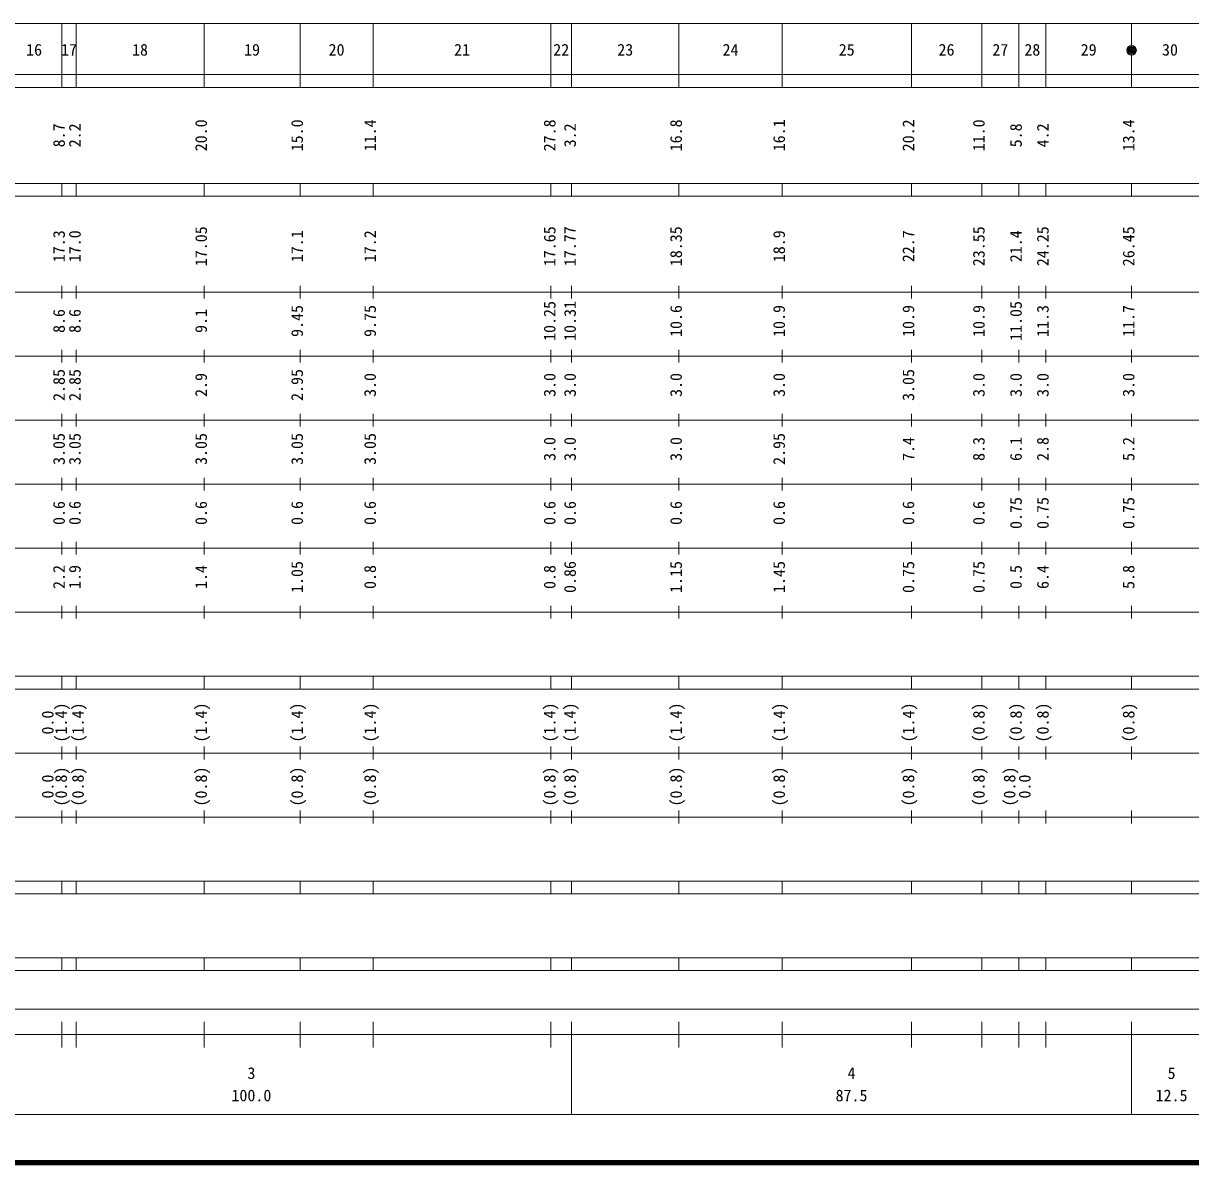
# Model space of a CAD drawing. Units: millimetres on the paper, enlarged 1000 times. Extents: x 40000 to 680000, y 20000 to 380000.
# Drawn here: x 282372 to 464733, y 20000 to 198000 of the extents above; entities that cross this region are included whole.
import ezdxf
from ezdxf.enums import TextEntityAlignment as Align

# ---------------------------------------------------------------- set-up
doc = ezdxf.new("R2010")
doc.units = ezdxf.units.MM
doc.header["$LTSCALE"] = 1000
doc.header["$PDMODE"] = 32
doc.header["$PDSIZE"] = 500
doc.layers.add('M-TTL', color=2, linetype='Continuous', lineweight=140)
doc.layers.add('M-TTL-BAND', color=7, linetype='Continuous', lineweight=13)
doc.styles.add('ＭＳ ゴシック', font='')
doc.styles.get('ＭＳ ゴシック').set_extended_font_data('MS Gothic')

msp = doc.modelspace()

# ---------------------------------------------------------------- linework, layer by layer
at = {"layer": 'M-TTL'}
msp.add_line((40000, 20000), (680000, 20000), dxfattribs=at)
at = {"layer": 'M-TTL-BAND'}
for p, q in [((68000, 198000), (579000, 198000)), ((288400, 188000), (288400, 198000)), ((290600, 188000), (290600, 198000)), ((310600, 188000), (310600, 198000)), ((325600, 188000), (325600, 198000)), ((337000, 188000), (337000, 198000)), ((364800, 188000), (364800, 198000)), ((368000, 188000), (368000, 198000)), ((384800, 188000), (384800, 198000)), ((400900, 188000), (400900, 198000)), ((421100, 188000), (421100, 198000)), ((432100, 188000), (432100, 198000)), ((437900, 188000), (437900, 198000)), ((442100, 188000), (442100, 198000)), ((455500, 188000), (455500, 198000)), ((40000, 190000), (579000, 190000)), ((40000, 188000), (579000, 188000)), ((40000, 173000), (579000, 173000)), ((288400, 171000), (288400, 173000)), ((290600, 171000), (290600, 173000)), ((310600, 171000), (310600, 173000)), ((325600, 171000), (325600, 173000)), ((337000, 171000), (337000, 173000)), ((364800, 171000), (364800, 173000)), ((368000, 171000), (368000, 173000)), ((384800, 171000), (384800, 173000)), ((400900, 171000), (400900, 173000)), ((421100, 171000), (421100, 173000)), ((432100, 171000), (432100, 173000)), ((437900, 171000), (437900, 173000)), ((442100, 171000), (442100, 173000)), ((455500, 171000), (455500, 173000)), ((40000, 171000), (579000, 171000)), ((288400, 155000), (288400, 157000)), ((290600, 155000), (290600, 157000)), ((310600, 155000), (310600, 157000)), ((325600, 155000), (325600, 157000)), ((337000, 155000), (337000, 157000)), ((364800, 155000), (364800, 157000)), ((368000, 155000), (368000, 157000)), ((384800, 155000), (384800, 157000)), ((400900, 155000), (400900, 157000)), ((421100, 155000), (421100, 157000)), ((432100, 155000), (432100, 157000)), ((437900, 155000), (437900, 157000)), ((442100, 155000), (442100, 157000)), ((455500, 155000), (455500, 157000)), ((40000, 156000), (579000, 156000)), ((46000, 146000), (579000, 146000)), ((288400, 145000), (288400, 147000)), ((290600, 145000), (290600, 147000)), ((310600, 145000), (310600, 147000)), ((325600, 145000), (325600, 147000)), ((337000, 145000), (337000, 147000)), ((364800, 145000), (364800, 147000)), ((368000, 145000), (368000, 147000)), ((384800, 145000), (384800, 147000)), ((400900, 145000), (400900, 147000)), ((421100, 145000), (421100, 147000)), ((432100, 145000), (432100, 147000)), ((437900, 145000), (437900, 147000)), ((442100, 145000), (442100, 147000)), ((455500, 145000), (455500, 147000)), ((288400, 135000), (288400, 137000)), ((290600, 135000), (290600, 137000)), ((310600, 135000), (310600, 137000)), ((325600, 135000), (325600, 137000)), ((337000, 135000), (337000, 137000)), ((364800, 135000), (364800, 137000)), ((368000, 135000), (368000, 137000)), ((384800, 135000), (384800, 137000)), ((400900, 135000), (400900, 137000)), ((421100, 135000), (421100, 137000)), ((432100, 135000), (432100, 137000)), ((437900, 135000), (437900, 137000)), ((442100, 135000), (442100, 137000)), ((455500, 135000), (455500, 137000)), ((52000, 136000), (579000, 136000)), ((46000, 126000), (579000, 126000)), ((288400, 125000), (288400, 127000)), ((290600, 125000), (290600, 127000)), ((310600, 125000), (310600, 127000)), ((325600, 125000), (325600, 127000)), ((337000, 125000), (337000, 127000)), ((364800, 125000), (364800, 127000)), ((368000, 125000), (368000, 127000)), ((384800, 125000), (384800, 127000)), ((400900, 125000), (400900, 127000)), ((421100, 125000), (421100, 127000)), ((432100, 125000), (432100, 127000)), ((437900, 125000), (437900, 127000)), ((442100, 125000), (442100, 127000)), ((455500, 125000), (455500, 127000)), ((288400, 115000), (288400, 117000)), ((290600, 115000), (290600, 117000)), ((310600, 115000), (310600, 117000)), ((325600, 115000), (325600, 117000)), ((337000, 115000), (337000, 117000)), ((364800, 115000), (364800, 117000)), ((368000, 115000), (368000, 117000)), ((384800, 115000), (384800, 117000)), ((400900, 115000), (400900, 117000)), ((421100, 115000), (421100, 117000)), ((432100, 115000), (432100, 117000)), ((437900, 115000), (437900, 117000)), ((442100, 115000), (442100, 117000)), ((455500, 115000), (455500, 117000)), ((52000, 116000), (579000, 116000)), ((46000, 106000), (579000, 106000)), ((288400, 105000), (288400, 107000)), ((290600, 105000), (290600, 107000)), ((310600, 105000), (310600, 107000)), ((325600, 105000), (325600, 107000)), ((337000, 105000), (337000, 107000)), ((364800, 105000), (364800, 107000)), ((368000, 105000), (368000, 107000)), ((384800, 105000), (384800, 107000)), ((400900, 105000), (400900, 107000)), ((421100, 105000), (421100, 107000)), ((432100, 105000), (432100, 107000)), ((437900, 105000), (437900, 107000)), ((442100, 105000), (442100, 107000)), ((455500, 105000), (455500, 107000)), ((40000, 96000), (579000, 96000)), ((288400, 94000), (288400, 96000)), ((290600, 94000), (290600, 96000)), ((310600, 94000), (310600, 96000)), ((325600, 94000), (325600, 96000)), ((337000, 94000), (337000, 96000)), ((364800, 94000), (364800, 96000)), ((368000, 94000), (368000, 96000)), ((384800, 94000), (384800, 96000)), ((400900, 94000), (400900, 96000)), ((421100, 94000), (421100, 96000)), ((432100, 94000), (432100, 96000)), ((437900, 94000), (437900, 96000)), ((442100, 94000), (442100, 96000)), ((455500, 94000), (455500, 96000)), ((40000, 94000), (579000, 94000)), ((49000, 84000), (579000, 84000)), ((288400, 83000), (288400, 85000)), ((290600, 83000), (290600, 85000)), ((310600, 83000), (310600, 85000)), ((325600, 83000), (325600, 85000)), ((337000, 83000), (337000, 85000)), ((364800, 83000), (364800, 85000)), ((368000, 83000), (368000, 85000)), ((384800, 83000), (384800, 85000)), ((400900, 83000), (400900, 85000)), ((421100, 83000), (421100, 85000)), ((432100, 83000), (432100, 85000)), ((437900, 83000), (437900, 85000)), ((442100, 83000), (442100, 85000)), ((455500, 83000), (455500, 85000)), ((288400, 73000), (288400, 75000)), ((290600, 73000), (290600, 75000)), ((310600, 73000), (310600, 75000)), ((325600, 73000), (325600, 75000)), ((337000, 73000), (337000, 75000)), ((364800, 73000), (364800, 75000)), ((368000, 73000), (368000, 75000)), ((384800, 73000), (384800, 75000)), ((400900, 73000), (400900, 75000)), ((421100, 73000), (421100, 75000)), ((432100, 73000), (432100, 75000)), ((437900, 73000), (437900, 75000)), ((442100, 73000), (442100, 75000)), ((455500, 73000), (455500, 75000)), ((40000, 74000), (579000, 74000)), ((40000, 64000), (579000, 64000)), ((288400, 62000), (288400, 64000)), ((290600, 62000), (290600, 64000)), ((310600, 62000), (310600, 64000)), ((325600, 62000), (325600, 64000)), ((337000, 62000), (337000, 64000)), ((364800, 62000), (364800, 64000)), ((368000, 62000), (368000, 64000)), ((384800, 62000), (384800, 64000)), ((400900, 62000), (400900, 64000)), ((421100, 62000), (421100, 64000)), ((432100, 62000), (432100, 64000)), ((437900, 62000), (437900, 64000)), ((442100, 62000), (442100, 64000)), ((455500, 62000), (455500, 64000)), ((40000, 62000), (579000, 62000)), ((40000, 52000), (579000, 52000)), ((288400, 50000), (288400, 52000)), ((290600, 50000), (290600, 52000)), ((310600, 50000), (310600, 52000)), ((325600, 50000), (325600, 52000)), ((337000, 50000), (337000, 52000)), ((364800, 50000), (364800, 52000)), ((368000, 50000), (368000, 52000)), ((384800, 50000), (384800, 52000)), ((400900, 50000), (400900, 52000)), ((421100, 50000), (421100, 52000)), ((432100, 50000), (432100, 52000)), ((437900, 50000), (437900, 52000)), ((442100, 50000), (442100, 52000)), ((455500, 50000), (455500, 52000)), ((40000, 50000), (579000, 50000)), ((71000, 44000), (565000, 44000)), ((288400, 38000), (288400, 42000)), ((290600, 38000), (290600, 42000)), ((310600, 38000), (310600, 42000)), ((325600, 38000), (325600, 42000)), ((337000, 38000), (337000, 42000)), ((364800, 38000), (364800, 42000)), ((368000, 27500), (368000, 42000)), ((384800, 38000), (384800, 42000)), ((400900, 38000), (400900, 42000)), ((421100, 38000), (421100, 42000)), ((432100, 38000), (432100, 42000)), ((437900, 38000), (437900, 42000)), ((442100, 38000), (442100, 42000)), ((455500, 27500), (455500, 42000)), ((40000, 40000), (579000, 40000)), ((68000, 27500), (579000, 27500))]:
    msp.add_line(p, q, dxfattribs=at)
for radius in [750, 600, 450, 300, 150, 20]:
    msp.add_circle((455500, 193791), radius, dxfattribs=at)
msp.add_point((455500, 193791), dxfattribs=at)

# ---------------------------------------------------------------- texts
at = {"layer": 'M-TTL-BAND', "style": 'ＭＳ ゴシック'}
for s, p in [('16', (284050, 192405)), ('17', (289500, 192405)), ('18', (300600, 192405)), ('19', (318100, 192405)), ('20', (331300, 192405)), ('21', (350900, 192405)), ('22', (366400, 192405)), ('23', (376400, 192405)), ('24', (392850, 192405)), ('25', (411000, 192405)), ('26', (426600, 192405)), ('27', (435000, 192405)), ('28', (440000, 192405)), ('29', (448800, 192405)), ('30', (461500, 192405)), ('3', (318000, 32523)), ('4', (411750, 32523)), ('5', (461750, 32523)), ('100.0', (318000, 29033)), ('87.5', (411750, 29033)), ('12.5', (461750, 29033))]:
    msp.add_text(s, height=1833, dxfattribs=at).set_placement(p, align=Align.BOTTOM_CENTER)
for s, p in [('20.0', (311600, 180500)), ('15.0', (326600, 180500)), ('11.4', (338000, 180500)), ('27.8', (366056, 180500)), ('16.8', (385800, 180500)), ('16.1', (401900, 180500)), ('20.2', (422100, 180500)), ('11.0', (433100, 180500)), ('13.4', (456500, 180500)), ('8.7', (289400, 180500)), ('2.2', (291880, 180500)), ('3.2', (369233, 180500)), ('5.8', (438900, 180500)), ('4.2', (443100, 180500)), ('17.05', (311600, 163174)), ('17.65', (366056, 163174)), ('17.77', (369233, 163174)), ('18.35', (385800, 163174)), ('23.55', (433100, 163174)), ('24.25', (443100, 163174)), ('26.45', (456500, 163174)), ('17.3', (289400, 163174)), ('17.0', (291880, 163174)), ('17.1', (326600, 163174)), ('17.2', (338000, 163174)), ('18.9', (401900, 163174)), ('22.7', (422100, 163174)), ('21.4', (438900, 163174)), ('8.6', (289400, 151500)), ('8.6', (291880, 151500)), ('9.1', (311600, 151500)), ('9.45', (326600, 151500)), ('9.75', (338000, 151500)), ('10.25', (366056, 151500)), ('10.31', (369233, 151500)), ('10.6', (385800, 151500)), ('10.9', (401900, 151500)), ('10.9', (422100, 151500)), ('10.9', (433100, 151500)), ('11.05', (438900, 151500)), ('11.3', (443100, 151500)), ('11.7', (456500, 151500)), ('2.85', (289400, 141500)), ('2.85', (291880, 141500)), ('2.9', (311600, 141500)), ('2.95', (326600, 141500)), ('3.0', (338000, 141500)), ('3.0', (366056, 141500)), ('3.0', (369233, 141500)), ('3.0', (385800, 141500)), ('3.0', (401900, 141500)), ('3.05', (422100, 141500)), ('3.0', (433100, 141500)), ('3.0', (438900, 141500)), ('3.0', (443100, 141500)), ('3.0', (456500, 141500)), ('3.05', (289400, 131500)), ('3.05', (291880, 131500)), ('3.05', (311600, 131500)), ('3.05', (326600, 131500)), ('3.05', (338000, 131500)), ('3.0', (366056, 131500)), ('3.0', (369233, 131500)), ('3.0', (385800, 131500)), ('2.95', (401900, 131500)), ('7.4', (422100, 131500)), ('8.3', (433100, 131500)), ('6.1', (438900, 131500)), ('2.8', (443100, 131500)), ('5.2', (456500, 131500)), ('0.6', (289400, 121500)), ('0.6', (291880, 121500)), ('0.6', (311600, 121500)), ('0.6', (326600, 121500)), ('0.6', (338000, 121500)), ('0.6', (366056, 121500)), ('0.6', (369233, 121500)), ('0.6', (385800, 121500)), ('0.6', (401900, 121500)), ('0.6', (422100, 121500)), ('0.6', (433100, 121500)), ('0.75', (438900, 121500)), ('0.75', (443100, 121500)), ('0.75', (456500, 121500)), ('2.2', (289400, 111500)), ('1.9', (291880, 111500)), ('1.4', (311600, 111500)), ('1.05', (326600, 111500)), ('0.8', (338000, 111500)), ('0.8', (366056, 111500)), ('0.86', (369233, 111500)), ('1.15', (385800, 111500)), ('1.45', (401900, 111500)), ('0.75', (422100, 111500)), ('0.75', (433100, 111500)), ('0.5', (438900, 111500)), ('6.4', (443100, 111500)), ('5.8', (456500, 111500)), ('(1.4)', (289725, 88764)), ('(1.4)', (292357, 88764)), ('(1.4)', (311600, 88764)), ('(1.4)', (326600, 88764)), ('(1.4)', (338000, 88764)), ('(1.4)', (366056, 88764)), ('(1.4)', (369233, 88764)), ('(1.4)', (385800, 88764)), ('(1.4)', (401900, 88764)), ('(1.4)', (422100, 88764)), ('(0.8)', (433100, 88764)), ('(0.8)', (438900, 88764)), ('(0.8)', (443100, 88764)), ('(0.8)', (456500, 88764)), ('0.0', (287640, 88764)), ('0.0', (287640, 78764)), ('(0.8)', (289725, 78764)), ('(0.8)', (292357, 78764)), ('(0.8)', (311600, 78764)), ('(0.8)', (326600, 78764)), ('(0.8)', (338000, 78764)), ('(0.8)', (366056, 78764)), ('(0.8)', (369233, 78764)), ('(0.8)', (385800, 78764)), ('(0.8)', (401900, 78764)), ('(0.8)', (422100, 78764)), ('(0.8)', (433100, 78764)), ('(0.8)', (437900, 78764)), ('0.0', (440270, 78764))]:
    msp.add_text(s, height=1833, rotation=90, dxfattribs=at).set_placement(p, align=Align.BOTTOM_CENTER)

doc.saveas('drawing.dxf')
